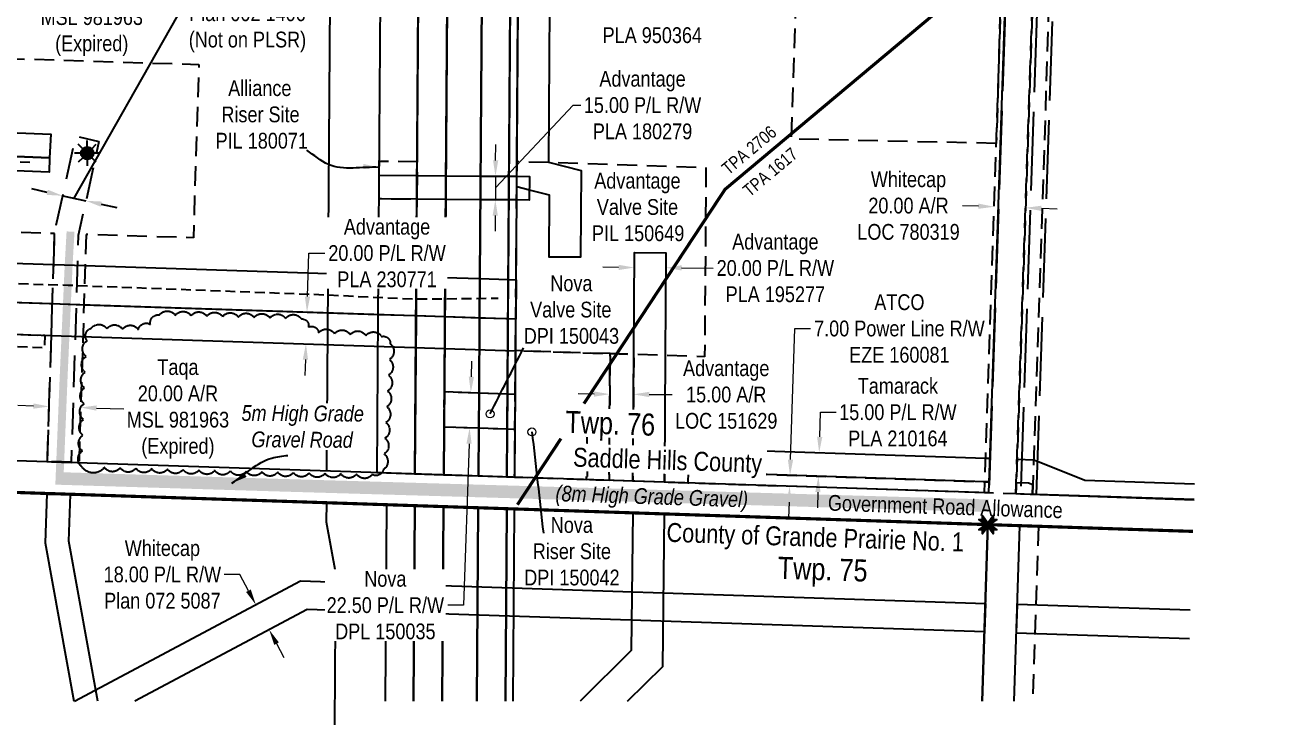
# Model space of a CAD drawing. Extents: x 347027 to 353466, y 6157949 to 6165050.
# Drawn here: x 351452 to 352250, y 6158207 to 6158651 of the extents above; entities that cross this region are included whole.
import ezdxf
from ezdxf.enums import TextEntityAlignment as Align

# ---------------------------------------------------------------- set-up
doc = ezdxf.new("R2010")
doc.units = 0
doc.header["$LTSCALE"] = 5
doc.header["$PDSIZE"] = 20
for name, pattern in [('0', [1, 1, 0]), ('DASHDOT2', [5, 2.5, -1.25, 0, -1.25]), ('DASHED2', [3.75, 2.5, -1.25]), ('foc-ACCESSROAD', [3.75, 2.5, -1.25]), ('foc-FLOWLINE', [3.75, 2.5, -1.25]), ('foc-MONUMENT-BDYS', [6, 4, -2]), ('foc-UNSURVEYED', [12.5, 10, -2.5]), ('HIDDEN2', [1.875, 1.25, -0.625]), ('UG_PIPE', [1.875, 1.25, -0.625])]:
    doc.linetypes.add(name, pattern=pattern)
doc.layers.get('Defpoints').update_dxf_attribs({"color": 9})
for name, color, linetype in [('AS-PIPE-UG', 44, 'UG_PIPE'), ('AS-ROADS', 254, 'Continuous'), ('AS-TELUS', 224, 'foc-TEL'), ('AS-WILDLIFE', 131, 'DASHDOT2'), ('D-TXT', 6, 'Continuous'), ('F-AR', 190, 'foc-ACCESSROAD'), ('F-EZE', 190, 'foc-FLOWLINE'), ('F-RW', 190, 'Continuous'), ('F-WS', 190, 'foc-ACCESSROAD'), ('F-WS-S', 190, 'Continuous'), ('L-33', 7, 'Continuous'), ('L-MON', 1, 'Continuous'), ('L-MON-PLAN', 7, 'foc-MONUMENT-BDYS'), ('L-ROAD-T', 7, 'Continuous'), ('L-SEC', 7, 'Continuous'), ('L-USEC', 7, 'foc-UNSURVEYED'), ('T-BUSH', 110, '0'), ('T-EXISTING TFA', 220, 'HIDDEN2')]:
    doc.layers.add(name, color=color, linetype=linetype)
for name, color, linetype, lineweight in [('F-AR-T', 190, 'Continuous', 9), ('F-EZE-T', 190, 'Continuous', 9), ('F-RW-T', 190, 'Continuous', 9), ('F-WS-T', 190, 'Continuous', 9), ('T-TEXT', 48, 'Continuous', 18), ('T-TIE-T', 201, 'Continuous', 18)]:
    doc.layers.add(name, color=color, linetype=linetype, lineweight=lineweight)
doc.styles.add('100L', font='ARIALN.TTF', dxfattribs={"height": 11})
doc.styles.add('240', font='ARIALN.TTF', dxfattribs={"height": 30})
doc.styles.add('80CG', font='ARIALN.TTF', dxfattribs={"height": 10})
doc.styles.add('80L', font='ARIALN.TTF', dxfattribs={"height": 10})
doc.styles.add('80LS', font='ARIALNI.TTF', dxfattribs={"height": 10})
doc.styles.add('foc-LtypeFont', font='ARIALN.TTF', dxfattribs={"height": 7.35})
doc.linetypes.add('foc-TEL', pattern='A,2,-1,["T",foc-LtypeFont,S=0.2,R=0,X=-0.425,Y=-0.75],-1.24,8', length=12.24)
doc.linetypes.add('foc-TEL-NOLINE', pattern='A,0,-2,["T",foc-LtypeFont,S=0.2,R=0,X=-0.425,Y=-0.75],-10.24', length=12.24)
doc.dimstyles.new('Compass 5 000', dxfattribs={"dimscale": 5, "dimtxt": 9, "dimasz": 2, "dimexe": 0.2, "dimexo": 0.0625, "dimgap": 0.5, "dimtad": 0, "dimtih": 1, "dimtoh": 1, "dimzin": 0, "dimdsep": 46, "dimtxsty": '80CG', "dimcen": 0.1, "dimse1": 1, "dimse2": 1, "dimclrd": 256, "dimclrt": 256, "dimaunit": 1, "dimadec": 4, "dimazin": 0, "dimtfac": 0.06, "dimtofl": 0, "dimtmove": 0, "dimatfit": 1, "dimfxl": 0.2, "dimtolj": 1, "dimtzin": 0, "dimlwd": -1, "dimarcsym": 0})

# ---------------------------------------------------------------- blocks, each defined once
blk = doc.blocks.new('*D164')
at = {"layer": 'Defpoints', "color": 0, "transparency": 16777216}
for p in [(351476.81, 6158546.19), (351491.51, 6158542.98), (351490.72, 6158539.38)]:
    blk.add_point(p, dxfattribs=at)
at = {"layer": 'F-RW', "transparency": 16777216}
for p, q in [((351483.37, 6158540.99), (351549.11, 6158656.79)), ((351549.11, 6158656.79), (351554.11, 6158656.79)), ((351466.25, 6158544.73), (351456.48, 6158546.86)), ((351476.02, 6158542.59), (351490.72, 6158539.38)), ((351500.49, 6158537.25), (351510.26, 6158535.11))]:
    blk.add_line(p, q, dxfattribs=at)
for points in [[(351466.61, 6158546.36), (351465.9, 6158543.1), (351476.02, 6158542.59)], [(351500.85, 6158538.88), (351500.14, 6158535.62), (351490.72, 6158539.38)]]:
    blk.add_solid(points, dxfattribs=at)
at = {"layer": 'F-RW', "transparency": 16777216, "insert": (351593.2, 6158656.79), "char_height": 10, "attachment_point": 5, "style": '80CG'}
blk.add_mtext('\\A1;15.00 P/L R/W\\PPlan 002 1406\\P(Not on PLSR)', dxfattribs=at)
blk = doc.blocks.new('*D134')
at = {"layer": 'Defpoints', "color": 0, "transparency": 16777216}
for p in [(351823.02, 6158415.5), (351838.02, 6158415.4), (351838.03, 6158416.65)]:
    blk.add_point(p, dxfattribs=at)
at = {"layer": 'F-AR-T', "transparency": 16777216}
for p, q in [((351813.03, 6158416.82), (351803.03, 6158416.89)), ((351848.03, 6158416.58), (351862.57, 6158416.48))]:
    blk.add_line(p, q, dxfattribs=at)
for points in [[(351813.04, 6158418.49), (351813.02, 6158415.16), (351823.03, 6158416.76)], [(351848.04, 6158418.25), (351848.01, 6158414.92), (351838.03, 6158416.65)]]:
    blk.add_solid(points, dxfattribs=at)
at = {"layer": 'F-AR-T', "transparency": 16777216, "insert": (351896.89, 6158416.48), "char_height": 10, "attachment_point": 5, "style": '80CG'}
blk.add_mtext('\\A1;Advantage\\P15.00 A/R\\PLOC 151629', dxfattribs=at)
blk = doc.blocks.new('*D135')
at = {"layer": 'Defpoints', "color": 0, "transparency": 16777216}
for p in [(352066.83, 6158535.61), (352065.47, 6158495.34), (352085.46, 6158494.67)]:
    blk.add_point(p, dxfattribs=at)
at = {"layer": 'F-AR-T', "transparency": 16777216}
for p, q in [((352056.83, 6158535.95), (352046.84, 6158536.28)), ((352096.8, 6158534.61), (352106.8, 6158534.27))]:
    blk.add_line(p, q, dxfattribs=at)
for points in [[(352056.89, 6158537.61), (352056.78, 6158534.28), (352066.83, 6158535.61)], [(352096.86, 6158536.27), (352096.75, 6158532.94), (352086.81, 6158534.94)]]:
    blk.add_solid(points, dxfattribs=at)
at = {"layer": 'F-AR-T', "transparency": 16777216, "insert": (352012.52, 6158536.28), "char_height": 10, "attachment_point": 5, "style": '80CG'}
blk.add_mtext('\\A1;Whitecap\\P20.00 A/R\\PLOC 780319', dxfattribs=at)
blk = doc.blocks.new('*D138')
at = {"layer": 'Defpoints', "color": 0, "transparency": 16777216}
for p in [(351467.82, 6158421.05), (351487.8, 6158420.42), (351467.44, 6158408.92)]:
    blk.add_point(p, dxfattribs=at)
at = {"layer": 'F-AR-T', "transparency": 16777216}
for p, q in [((351457.44, 6158409.23), (351447.45, 6158409.54)), ((351497.42, 6158407.97), (351514.82, 6158407.43))]:
    blk.add_line(p, q, dxfattribs=at)
for points in [[(351457.5, 6158410.9), (351457.39, 6158407.56), (351467.44, 6158408.92)], [(351497.47, 6158409.64), (351497.37, 6158406.31), (351487.42, 6158408.29)]]:
    blk.add_solid(points, dxfattribs=at)
at = {"layer": 'F-AR-T', "transparency": 16777216, "insert": (351549.1, 6158407.43), "char_height": 10, "attachment_point": 5, "style": '80CG', "bg_fill": 3, "box_fill_scale": 1.1, "bg_fill_color": 256, "bg_fill_true_color": 13158600, "bg_fill_transparency": 0}
blk.add_mtext('\\A1;Taqa\\P20.00 A/R\\PMSL 981963\\P(Expired)', dxfattribs=at)
blk = doc.blocks.new('*D140')
at = {"layer": 'Defpoints', "color": 0, "transparency": 16777216}
for p in [(351925.63, 6158358.67), (351925.86, 6158365.65), (351937.35, 6158365.27)]:
    blk.add_point(p, dxfattribs=at)
at = {"layer": 'F-EZE-T', "transparency": 16777216}
for p, q in [((351937.68, 6158375.26), (351940.43, 6158458.35)), ((351940.43, 6158458.35), (351950.43, 6158458.35)), ((351936.78, 6158348.29), (351936.45, 6158338.3))]:
    blk.add_line(p, q, dxfattribs=at)
for points in [[(351936.01, 6158375.32), (351939.34, 6158375.21), (351937.35, 6158365.27)], [(351935.12, 6158348.35), (351938.45, 6158348.24), (351937.12, 6158358.29)]]:
    blk.add_solid(points, dxfattribs=at)
at = {"layer": 'F-EZE-T', "transparency": 16777216, "insert": (352006.74, 6158458.35), "char_height": 10, "attachment_point": 5, "style": '80CG'}
blk.add_mtext('\\A1;ATCO\\P7.00 Power Line R/W\\PEZE 160081', dxfattribs=at)
blk = doc.blocks.new('*D156')
at = {"layer": 'Defpoints', "color": 0, "transparency": 16777216}
for p in [(351761.2, 6158855.49), (351766.18, 6158855.46), (351759.88, 6158669.72)]:
    blk.add_point(p, dxfattribs=at)
at = {"layer": 'F-RW-T', "transparency": 16777216}
for p, q in [((351749.88, 6158669.79), (351739.88, 6158669.86)), ((351774.87, 6158669.61), (351811.27, 6158669.35))]:
    blk.add_line(p, q, dxfattribs=at)
for points in [[(351749.89, 6158671.46), (351749.87, 6158668.12), (351759.88, 6158669.72)], [(351774.88, 6158671.28), (351774.86, 6158667.95), (351764.87, 6158669.68)]]:
    blk.add_solid(points, dxfattribs=at)
at = {"layer": 'F-RW-T', "transparency": 16777216, "insert": (351850.01, 6158669.35), "char_height": 10, "attachment_point": 5, "style": '80CG'}
blk.add_mtext('\\A1;CNRL\\P5.00 P/L R/W\\PPlan 952 1886\\PPLA 950364', dxfattribs=at)
blk = doc.blocks.new('*D57')
at = {"layer": 'Defpoints', "color": 0, "transparency": 16777216}
for p in [(351373.65, 6158570.41), (351373.28, 6158561.43), (351440.28, 6158558.67)]:
    blk.add_point(p, dxfattribs=at)
at = {"layer": 'F-RW-T', "transparency": 16777216}
for p, q in [((351441.06, 6158577.64), (351447.35, 6158729.97)), ((351447.35, 6158729.97), (351457.35, 6158729.97)), ((351439.86, 6158548.68), (351439.45, 6158538.68))]:
    blk.add_line(p, q, dxfattribs=at)
for points in [[(351439.39, 6158577.71), (351442.72, 6158577.57), (351440.65, 6158567.65)], [(351438.2, 6158548.74), (351441.53, 6158548.61), (351440.28, 6158558.67)]]:
    blk.add_solid(points, dxfattribs=at)
at = {"layer": 'F-RW-T', "transparency": 16777216, "insert": (351496.07, 6158729.97), "char_height": 10, "attachment_point": 5, "style": '80CG', "bg_fill": 3, "box_fill_scale": 1.1, "bg_fill_color": 256, "bg_fill_true_color": 13158600, "bg_fill_transparency": 0}
blk.add_mtext('\\A1;Taqa\\P9.00 P/L R/W\\PPlan 082 8930\\PPLA 072076', dxfattribs=at)
blk = doc.blocks.new('*D60')
at = {"layer": 'Defpoints', "color": 0, "transparency": 16777216}
for p in [(351751.93, 6158555.01), (351750.44, 6158540.02), (351751.82, 6158540.01)]:
    blk.add_point(p, dxfattribs=at)
at = {"layer": 'F-RW-T', "transparency": 16777216}
for p, q in [((351750.49, 6158547.52), (351799.73, 6158600.01)), ((351799.73, 6158600.01), (351804.73, 6158600.01)), ((351750.62, 6158565.02), (351750.69, 6158575.02)), ((351750.55, 6158555.02), (351750.44, 6158540.02)), ((351750.37, 6158530.02), (351750.3, 6158520.02))]:
    blk.add_line(p, q, dxfattribs=at)
for points in [[(351748.95, 6158565.03), (351752.28, 6158565.01), (351750.55, 6158555.02)], [(351748.71, 6158530.04), (351752.04, 6158530.01), (351750.44, 6158540.02)]]:
    blk.add_solid(points, dxfattribs=at)
at = {"layer": 'F-RW-T', "transparency": 16777216, "insert": (351843.81, 6158600.01), "char_height": 10, "attachment_point": 5, "style": '80CG'}
blk.add_mtext('\\A1;Advantage\\P15.00 P/L R/W\\PPLA 180279', dxfattribs=at)
blk = doc.blocks.new('*D61')
at = {"layer": 'Defpoints', "color": 0, "transparency": 16777216}
for p in [(351546.18, 6158496.44), (351331.45, 6158478.5), (351545.36, 6158471.46)]:
    blk.add_point(p, dxfattribs=at)
at = {"layer": 'F-RW-T', "transparency": 16777216}
for p, q in [((351332.6, 6158513.47), (351333.38, 6158537.02)), ((351333.38, 6158537.02), (351343.38, 6158537.02)), ((351331.12, 6158468.5), (351330.79, 6158458.51))]:
    blk.add_line(p, q, dxfattribs=at)
for points in [[(351330.94, 6158513.53), (351334.27, 6158513.42), (351332.27, 6158503.48)], [(351329.46, 6158468.56), (351332.79, 6158468.45), (351331.45, 6158478.5)]]:
    blk.add_solid(points, dxfattribs=at)
at = {"layer": 'F-RW-T', "transparency": 16777216, "insert": (351382.92, 6158537.02), "char_height": 10, "attachment_point": 5, "style": '80CG'}
blk.add_mtext('\\A1;Advantage\\P25.00 P/L R/W\\PPLA 150929', dxfattribs=at)
blk = doc.blocks.new('*D63')
at = {"layer": 'Defpoints', "color": 0, "transparency": 16777216}
for p in [(351858.58, 6158496.92), (351838.5, 6158485.74), (351858.5, 6158485.6)]:
    blk.add_point(p, dxfattribs=at)
at = {"layer": 'F-RW-T', "transparency": 16777216}
for p, q in [((351828.58, 6158497.13), (351818.58, 6158497.2)), ((351868.58, 6158496.85), (351888.52, 6158496.72))]:
    blk.add_line(p, q, dxfattribs=at)
for points in [[(351828.59, 6158498.8), (351828.57, 6158495.46), (351838.58, 6158497.06)], [(351868.59, 6158498.52), (351868.56, 6158495.19), (351858.58, 6158496.92)]]:
    blk.add_solid(points, dxfattribs=at)
at = {"layer": 'F-RW-T', "transparency": 16777216, "insert": (351928.06, 6158496.72), "char_height": 10, "attachment_point": 5, "style": '80CG'}
blk.add_mtext('\\A1;Advantage\\P20.00 P/L R/W\\PPLA 195277', dxfattribs=at)
blk = doc.blocks.new('*D64')
at = {"layer": 'Defpoints', "color": 0, "transparency": 16777216}
for p in [(351606.97, 6158267.4), (351526.19, 6158244.77), (351534.65, 6158228.89)]:
    blk.add_point(p, dxfattribs=at)
at = {"layer": 'F-RW-T', "transparency": 16777216}
for p, q in [((351588.32, 6158302.42), (351578.32, 6158302.42)), ((351593.81, 6158292.11), (351588.32, 6158302.42)), ((351611.67, 6158258.57), (351616.37, 6158249.75))]:
    blk.add_line(p, q, dxfattribs=at)
for points in [[(351595.28, 6158292.9), (351592.34, 6158291.33), (351598.51, 6158283.29)], [(351613.14, 6158259.36), (351610.2, 6158257.79), (351606.97, 6158267.4)]]:
    blk.add_solid(points, dxfattribs=at)
at = {"layer": 'F-RW-T', "transparency": 16777216, "insert": (351539.24, 6158302.42), "char_height": 10, "attachment_point": 5, "style": '80CG', "bg_fill": 3, "box_fill_scale": 1.1, "bg_fill_color": 256, "bg_fill_true_color": 13158600, "bg_fill_transparency": 0}
blk.add_mtext('\\A1;Whitecap\\P18.00 P/L R/W\\PPlan 072 5087', dxfattribs=at)
blk = doc.blocks.new('*D65')
at = {"layer": 'Defpoints', "color": 0, "transparency": 16777216}
for p in [(351955.86, 6158379.68), (351959.39, 6158379.57), (351958.9, 6158364.55)]:
    blk.add_point(p, dxfattribs=at)
at = {"layer": 'F-RW-T', "transparency": 16777216}
for p, q in [((351956.19, 6158389.68), (351956.71, 6158405.3)), ((351956.71, 6158405.3), (351966.71, 6158405.3)), ((351955.04, 6158354.68), (351954.71, 6158344.68))]:
    blk.add_line(p, q, dxfattribs=at)
for points in [[(351954.53, 6158389.73), (351957.86, 6158389.62), (351955.86, 6158379.68)], [(351953.38, 6158354.73), (351956.71, 6158354.62), (351955.37, 6158364.67)]]:
    blk.add_solid(points, dxfattribs=at)
at = {"layer": 'F-RW-T', "transparency": 16777216, "insert": (352005.79, 6158405.3), "char_height": 10, "attachment_point": 5, "style": '80CG'}
blk.add_mtext('\\A1;Tamarack\\P15.00 P/L R/W\\PPLA 210164', dxfattribs=at)
blk = doc.blocks.new('*D117')
at = {"layer": 'Defpoints', "color": 0, "transparency": 16777216}
for p in [(351726.05, 6158418.11), (351734.88, 6158417.8), (351725.27, 6158395.64)]:
    blk.add_point(p, dxfattribs=at)
at = {"layer": 'F-RW-T', "transparency": 16777216}
for p, q in [((351735.23, 6158427.8), (351735.58, 6158437.79)), ((351733.76, 6158385.34), (351730.21, 6158282.94)), ((351730.21, 6158282.94), (351720.21, 6158282.94))]:
    blk.add_line(p, q, dxfattribs=at)
for points in [[(351733.56, 6158427.86), (351736.9, 6158427.74), (351734.88, 6158417.8)], [(351732.09, 6158385.4), (351735.42, 6158385.28), (351734.1, 6158395.33)]]:
    blk.add_solid(points, dxfattribs=at)
at = {"layer": 'F-RW-T', "transparency": 16777216, "insert": (351680.67, 6158282.94), "char_height": 10, "attachment_point": 5, "style": '80CG', "bg_fill": 3, "box_fill_scale": 1.1, "bg_fill_color": 256, "bg_fill_true_color": 13158600, "bg_fill_transparency": 0}
blk.add_mtext('\\A1;Nova\\P22.50 P/L R/W\\PDPL 150035', dxfattribs=at)
blk = doc.blocks.new('*D118')
at = {"layer": 'Defpoints', "color": 0, "transparency": 16777216}
for p in [(351626.59, 6158468.78), (351630.95, 6158468.64), (351625.93, 6158448.8)]:
    blk.add_point(p, dxfattribs=at)
at = {"layer": 'F-RW-T', "transparency": 16777216}
for p, q in [((351631.28, 6158478.63), (351632.19, 6158506.2)), ((351632.19, 6158506.2), (351642.19, 6158506.2)), ((351629.96, 6158438.66), (351629.63, 6158428.67))]:
    blk.add_line(p, q, dxfattribs=at)
for points in [[(351629.61, 6158478.69), (351632.94, 6158478.58), (351630.95, 6158468.64)], [(351628.3, 6158438.72), (351631.63, 6158438.61), (351630.29, 6158448.66)]]:
    blk.add_solid(points, dxfattribs=at)
at = {"layer": 'F-RW-T', "transparency": 16777216, "insert": (351681.73, 6158506.2), "char_height": 10, "attachment_point": 5, "style": '80CG', "bg_fill": 3, "box_fill_scale": 1.1, "bg_fill_color": 256, "bg_fill_true_color": 13158600, "bg_fill_transparency": 0}
blk.add_mtext('\\A1;Advantage\\P20.00 P/L R/W\\PPLA 230771', dxfattribs=at)
blk = doc.blocks.new('GAS')
h = blk.add_hatch(color=255)
h.dxf.hatch_style = 1
edge = h.paths.add_edge_path()
edge.add_arc((0, 0), 0.9, 0, 360)
for p, q in [((0, 0.81), (0, 1.62)), ((-0.81, 0), (-1.62, 0)), ((-0.57, 0.57), (-1.14, 1.14)), ((0.57, 0.57), (1.14, 1.14)), ((1.62, 0), (0.81, 0)), ((-0.57, -0.57), (-1.14, -1.14)), ((0, -0.81), (0, -1.62)), ((1.14, -1.14), (0.57, -0.57))]:
    blk.add_line(p, q)
blk.add_circle((0, 0), 0.8)
blk = doc.blocks.new('TEMP')
h = blk.add_hatch(color=255)
h.dxf.hatch_style = 1
h.paths.add_polyline_path([(-1.15, -0.67), (-0.67, -0.67), (-0.67, -1.15), (0, -0.25), (0.67, -1.15), (0.67, -0.67), (1.15, -0.67), (0.25, 0), (1.15, 0.67), (0.67, 0.67), (0.67, 1.15), (0, 0.25), (-0.67, 1.15), (-0.67, 0.67), (-1.15, 0.67), (-0.25, 0)])
h = blk.add_hatch(color=1)
h.dxf.hatch_style = 1
h.paths.add_polyline_path([(-0.06, 0), (0.57, -0.85), (0.57, -0.36), (0, 0.06), (-0.85, -0.57), (-0.36, -0.57), (0.06, 0), (-0.57, 0.85), (-0.57, 0.36), (0, -0.06), (0.85, 0.57), (0.36, 0.57)])
at = {"color": 1}
for p, q in [((-0.08, 0), (0.08, 0)), ((0, 0.08), (0, -0.08))]:
    blk.add_line(p, q, dxfattribs=at)
at = {"color": 255, "flags": 128}
blk.add_lwpolyline([(-0.25, 0), (-1.15, 0.67), (-0.67, 0.67), (-0.67, 1.15), (0, 0.25), (0.67, 1.15), (0.67, 0.67), (1.15, 0.67), (0.25, 0), (1.15, -0.67), (0.67, -0.67), (0.67, -1.15), (0, -0.25), (-0.67, -1.15), (-0.67, -0.67), (-1.15, -0.67)], close=True, dxfattribs=at)
at = {"color": 1, "flags": 128}
blk.add_lwpolyline([(-0.08, 0), (-0.85, 0.57), (-0.57, 0.57), (-0.57, 0.85), (0, 0.08), (0.57, 0.85), (0.57, 0.57), (0.85, 0.57), (0.08, 0), (0.85, -0.57), (0.57, -0.57), (0.57, -0.85), (0, -0.08), (-0.57, -0.85), (-0.57, -0.57), (-0.85, -0.57)], close=True, dxfattribs=at)

msp = doc.modelspace()

# ---------------------------------------------------------------- linework, layer by layer
at = {"layer": 'AS-PIPE-UG', "flags": 128}
for points in [[(351455.246, 6158563.661), (351216.837, 6158574.059), (351202.461, 6158575.218), (351186.114, 6158576.175), (351182.313, 6158576.188), (351174.509, 6158573.289)], [(350735.848, 6158508.718), (351178.577, 6158494.589), (351211.14, 6158493.654), (351479.396, 6158485.929), (351638.453, 6158479.966), (351699.191, 6158477.095), (351752.127, 6158477.667)]]:
    msp.add_lwpolyline(points, dxfattribs=at)
at = {"layer": 'AS-ROADS', "flags": 128}
msp.add_lwpolyline([(351480.974, 6158519.836, 4.999, 4.999, 0), (351479.791, 6158498.754, 4.999, 4.999, 0), (351476.622, 6158428.189, 4.999, 4.999, 0), (351473.994, 6158363.309, 7.998, 7.998, 0), (351601.302, 6158359.407, 7.998, 7.998, 0), (352063.28, 6158346.014, 7.998, 7.998, 0)], format="xyseb", dxfattribs=at)
at = {"layer": 'AS-TELUS', "linetype": 'foc-TEL-NOLINE'}
msp.add_line((352059.233, 6158222.05), (352062.891, 6158334.032), dxfattribs=at)
at = {"layer": 'AS-TELUS', "linetype": 'foc-TEL-NOLINE', "flags": 128}
msp.add_lwpolyline([(352063.565, 6158354.13), (352093.739, 6159255.211)], dxfattribs=at)
at = {"layer": 'F-AR', "flags": 128}
msp.add_lwpolyline([(352110.428, 6159238.817), (352107.71, 6159158.103), (352095.366, 6158791.543), (352094.858, 6158776.455), (352094.505, 6158765.942), (352094.235, 6158757.897), (352094.142, 6158755.117), (352093.514, 6158736.337), (352080.892, 6158360.446), (352080.662, 6158353.573), (352060.678, 6158354.225), (352060.909, 6158361.112), (352073.987, 6158750.711), (352074.35, 6158761.537), (352074.832, 6158775.691), (352074.874, 6158777.127), (352075.331, 6158790.684), (352075.382, 6158792.216), (352087.901, 6159158.758), (352089.668, 6159210.49), (352090.362, 6159230.795), (352063.618, 6159257.066)], dxfattribs=at)
msp.add_lwpolyline([(351837.646, 6158361.547), (351822.652, 6158362.04), (351822.935, 6158402.884), (351823.208, 6158442.451), (351838.201, 6158441.958), (351837.694, 6158368.557), (351837.646, 6158361.547)], close=True, dxfattribs=at)
at = {"layer": 'F-EZE'}
msp.add_line((352094.883, 6158332.987), (352091.259, 6158222.05), dxfattribs=at)
for points in [[(352113.698, 6159250.321), (352121.075, 6159243.074), (352118.2, 6159157.757), (352105.888, 6158792.34), (352105.382, 6158777.294), (352105.078, 6158768.254), (352104.861, 6158761.8), (352104.715, 6158757.426), (352104.137, 6158740.23), (352091.141, 6158353.23), (352080.661, 6158353.556), (352093.514, 6158736.337), (352094.142, 6158755.117), (352094.235, 6158757.899), (352094.505, 6158765.942), (352094.858, 6158776.455), (352095.366, 6158791.543), (352107.71, 6159158.104), (352110.428, 6159238.817)], [(352063.565, 6158354.13), (352063.565, 6158354.131), (352060.678, 6158354.225), (351872.64, 6158360.398), (351857.636, 6158360.891), (351837.646, 6158361.547), (351822.652, 6158362.04), (351808.333, 6158362.511), (351808.366, 6158364.616), (351808.945, 6158364.607), (351808.469, 6158402.704), (351822.935, 6158402.884), (351823.464, 6158402.891), (351823.887, 6158369.018), (351837.694, 6158368.559), (351857.689, 6158367.898), (351872.679, 6158367.414), (352060.911, 6158361.17), (352063.799, 6158361.133), (352063.8, 6158361.133)], [(352080.893, 6158360.488), (352080.894, 6158360.488), (352080.662, 6158353.566)]]:
    msp.add_lwpolyline(points, dxfattribs=at)
at = {"layer": 'F-RW'}
for points in [[(351643.457, 6158367.875), (351649.232, 6159172.398), (351650.237, 6159316.635)], [(351705.906, 6159276.937), (351705.161, 6159171.378), (351702.529, 6158798.594), (351702.397, 6158783.596), (351700.32, 6158491.361), (351700.142, 6158466.36), (351699.43, 6158366.091), (351675.443, 6158366.88), (351676.162, 6158467.149), (351676.342, 6158492.15), (351678.437, 6158784.106), (351678.534, 6158799.106), (351681.224, 6159172.168), (351681.962, 6159278.267)], [(351724.177, 6159275.922), (351723.431, 6159170.774), (351720.784, 6158798.205), (351720.677, 6158783.207), (351717.708, 6158365.49), (351699.43, 6158366.091), (351702.397, 6158783.596), (351702.529, 6158798.594), (351705.161, 6159171.378), (351705.906, 6159276.937)], [(351746.168, 6159274.7), (351745.429, 6159170.048), (351742.8, 6158797.737), (351742.671, 6158782.739), (351740.593, 6158490.036), (351740.415, 6158465.035), (351740.078, 6158417.624), (351739.919, 6158395.13), (351739.703, 6158364.767), (351717.708, 6158365.49), (351717.925, 6158395.894), (351718.084, 6158418.387), (351718.42, 6158465.758), (351718.598, 6158490.76), (351720.677, 6158783.207), (351720.784, 6158798.205), (351723.431, 6159170.774), (351724.177, 6159275.922)], [(351764.155, 6159273.701), (351763.417, 6159169.454), (351760.784, 6158797.354), (351760.662, 6158782.356), (351758.58, 6158489.445), (351758.402, 6158464.443), (351758.066, 6158416.999), (351757.906, 6158394.506), (351757.691, 6158364.175), (351739.703, 6158364.767), (351739.919, 6158395.13), (351740.078, 6158417.624), (351740.415, 6158465.035), (351740.593, 6158490.036), (351742.671, 6158782.739), (351742.8, 6158797.737), (351745.429, 6159170.048), (351746.168, 6159274.7)], [(351769.149, 6159273.424), (351768.41, 6159169.289), (351765.771, 6158797.247), (351765.655, 6158782.25), (351762.679, 6158364.012), (351757.691, 6158364.175), (351760.662, 6158782.356), (351760.784, 6158797.354), (351763.417, 6159169.454), (351764.155, 6159273.701)], [(351821.372, 6159270.523), (351788.694, 6159209.827), (351788.401, 6159168.63), (351785.762, 6158796.863), (351785.647, 6158781.864), (351785.505, 6158761.862), (351784.096, 6158563.773), (351804.872, 6158558.567), (351804.491, 6158503.583), (351784.496, 6158503.722), (351784.769, 6158542.992), (351772.012, 6158546.19), (351763.989, 6158548.2), (351764.037, 6158554.928), (351764.105, 6158564.431), (351765.655, 6158782.25), (351765.771, 6158797.247), (351768.41, 6159169.29), (351768.735, 6159214.934), (351799.323, 6159271.747)], [(351165.76, 6158598.34), (351167.956, 6158593.92), (351265.356, 6158589.891), (351430.949, 6158583.109), (351468.381, 6158581.577), (351467.659, 6158566.552), (351430.477, 6158568.087), (351264.854, 6158574.914), (351175.579, 6158578.602), (351165.111, 6158579.033)], [(350335.116, 6158491.318), (351763.246, 6158444.278), (351763.392, 6158464.28), (350335.775, 6158511.303)], [(351162.755, 6158509.065), (351176.713, 6158508.605), (351193.447, 6158508.055), (351262.538, 6158505.785), (351470.266, 6158498.935), (351490.25, 6158498.277), (351676.342, 6158492.15), (351700.32, 6158491.361), (351718.599, 6158490.76), (351740.593, 6158490.036), (351758.58, 6158489.445), (351763.571, 6158489.281), (351763.392, 6158464.28), (351758.403, 6158464.443), (351740.415, 6158465.035), (351718.421, 6158465.758), (351700.142, 6158466.36), (351676.162, 6158467.149), (351489.465, 6158473.296), (351469.481, 6158473.954), (351261.701, 6158480.805), (351207.759, 6158482.577), (351189.124, 6158483.189), (351161.915, 6158484.086)]]:
    msp.add_lwpolyline(points, dxfattribs=at)
for points in [[(351467.659, 6158566.552), (351467.334, 6158557.55), (351430.195, 6158559.083), (351264.553, 6158565.922), (351172.643, 6158569.717), (351165.127, 6158569.773), (351162.707, 6158575.074), (351160.846, 6158579.151), (351175.579, 6158578.602), (351264.854, 6158574.914), (351430.477, 6158568.087), (351467.659, 6158566.552)], [(351467.659, 6158566.552), (351467.334, 6158557.55), (351430.195, 6158559.083), (351264.553, 6158565.922), (351172.643, 6158569.717), (351165.127, 6158569.773), (351162.707, 6158575.074), (351160.846, 6158579.151), (351175.579, 6158578.602), (351264.854, 6158574.914), (351430.477, 6158568.087), (351467.659, 6158566.552)], [(351700.668, 6158540.371), (351676.689, 6158540.54), (351676.797, 6158555.535), (351700.774, 6158555.369), (351719.056, 6158555.241), (351741.054, 6158555.088), (351759.046, 6158554.963), (351764.036, 6158554.928), (351772.072, 6158554.873), (351771.968, 6158539.873), (351763.93, 6158539.93), (351758.939, 6158539.964), (351740.948, 6158540.089), (351718.95, 6158540.243), (351700.668, 6158540.371)], [(351857.636, 6158360.891), (351837.646, 6158361.547), (351837.694, 6158368.557), (351838.201, 6158441.958), (351838.647, 6158506.54), (351858.641, 6158506.401), (351858.192, 6158441.3), (351857.685, 6158367.89), (351857.636, 6158360.891)], [(351763.052, 6158416.828), (351762.893, 6158394.334), (351757.906, 6158394.506), (351739.919, 6158395.13), (351717.928, 6158395.893), (351718.087, 6158418.387), (351740.078, 6158417.624), (351758.068, 6158416.999), (351763.052, 6158416.828)]]:
    msp.add_lwpolyline(points, close=True, dxfattribs=at)
at = {"layer": 'F-RW', "flags": 128}
for points in [[(351176.713, 6158508.605), (351176.713, 6158508.605), (351193.447, 6158508.055), (351262.538, 6158505.785), (351470.266, 6158498.935), (351490.25, 6158498.277), (351676.342, 6158492.15), (351700.32, 6158491.361), (351718.599, 6158490.76), (351740.593, 6158490.036), (351758.58, 6158489.445), (351763.571, 6158489.281), (351763.392, 6158464.28), (351758.403, 6158464.443), (351740.415, 6158465.035), (351718.421, 6158465.758), (351700.142, 6158466.36), (351676.162, 6158467.149), (351489.465, 6158473.296), (351469.481, 6158473.954), (351261.701, 6158480.805), (351207.759, 6158482.577), (351189.124, 6158483.189), (351189.124, 6158483.189)], [(352063.8, 6158361.133), (352063.799, 6158361.133), (352060.911, 6158361.17), (351872.679, 6158367.414), (351872.64, 6158360.398), (351857.636, 6158360.891), (351857.689, 6158367.898), (351857.789, 6158382.908), (352061.416, 6158376.215), (352064.301, 6158376.121), (352064.301, 6158376.121)], [(352081.399, 6158375.559), (352081.4, 6158375.559), (352091.866, 6158375.215), (352094.42, 6158374.185), (352124.407, 6158362.141), (352193.954, 6158359.857)], [(352193.619, 6158349.875), (352107.71, 6158352.688), (352093.715, 6158353.146), (352091.141, 6158353.231), (352091.34, 6158359.263), (352088.718, 6158360.314), (352080.894, 6158360.488), (352080.893, 6158360.488)], [(351465.918, 6158353.669), (351464.903, 6158322.401), (351483.109, 6158222.05)], [(351498.364, 6158222.05), (351479.94, 6158323.518), (351480.881, 6158353.177), (351465.902, 6158353.177)], [(351643.313, 6158347.834), (351643.227, 6158335.896), (351649.066, 6158303.394), (351648.407, 6158207.095)], [(351681.354, 6158346.61), (351680.502, 6158222.05)], [(351698.5, 6158222.05), (351699.35, 6158346.016), (351681.354, 6158346.61)], [(351717.643, 6158345.389), (351699.35, 6158345.99), (351698.491, 6158222.05)], [(351739.639, 6158344.778), (351717.643, 6158345.445), (351716.788, 6158222.05)], [(351716.788, 6158222.05), (351717.643, 6158345.389)], [(351756.811, 6158222.05), (351757.658, 6158344.072), (351739.639, 6158344.778), (351738.789, 6158222.05)], [(351738.789, 6158222.05), (351739.638, 6158344.665)], [(351761.809, 6158222.05), (351762.658, 6158343.935), (351757.657, 6158343.935), (351756.813, 6158222.05)], [(351834.166, 6158222.05), (351856.695, 6158244.023), (351857.653, 6158340.802), (351837.614, 6158341.442), (351836.549, 6158254.225), (351804.241, 6158222.05)], [(351483.52, 6158222.05), (351626.784, 6158298.344), (352061.26, 6158284.103)], [(352061.26, 6158284.103), (352060.672, 6158266.117), (351631, 6158280.197), (351521.811, 6158222.05)], [(352081.361, 6158283.442), (352080.773, 6158265.456), (352190.657, 6158261.895)], [(352191.266, 6158279.886), (352081.361, 6158283.442)]]:
    msp.add_lwpolyline(points, dxfattribs=at)
at = {"layer": 'F-WS', "flags": 128}
for points in [[(352068.116, 6158575.803), (351938.306, 6158578.553), (351944.845, 6158778.447), (352074.833, 6158775.691), (352074.35, 6158761.537), (352073.987, 6158750.711), (352068.116, 6158575.803)], [(351490.87, 6158518.022), (351486.319, 6158373.105), (351466.335, 6158373.763), (351470.885, 6158518.65), (351428.966, 6158519.966), (351430.195, 6158559.083), (351430.351, 6158564.081), (351430.477, 6158568.087), (351430.949, 6158583.109), (351432.417, 6158629.884), (351562.321, 6158625.804), (351558.869, 6158515.886), (351490.87, 6158518.022)], [(351700.774, 6158555.369), (351700.668, 6158540.373), (351676.689, 6158540.541), (351676.797, 6158555.535), (351676.861, 6158564.529), (351700.838, 6158564.358), (351700.774, 6158555.369)], [(351823.208, 6158442.451), (351763.247, 6158444.425), (351763.393, 6158464.28), (351763.571, 6158489.281), (351763.931, 6158539.93), (351763.99, 6158548.2), (351764.037, 6158554.928), (351764.105, 6158564.431), (351784.096, 6158563.773), (351884.051, 6158560.484), (351883.181, 6158440.478), (351858.192, 6158441.3), (351838.201, 6158441.958), (351823.208, 6158442.451)], [(351808.333, 6158362.511), (351762.679, 6158364.012), (351762.893, 6158394.334), (351763.052, 6158416.828), (351763.247, 6158444.425), (351823.208, 6158442.451), (351822.934, 6158402.884), (351822.652, 6158362.04), (351808.333, 6158362.511)], [(351758.068, 6158416.999), (351757.906, 6158394.506), (351739.919, 6158395.13), (351717.928, 6158395.893), (351718.087, 6158418.387), (351740.078, 6158417.624), (351758.068, 6158416.999)]]:
    msp.add_lwpolyline(points, close=True, dxfattribs=at)
at = {"layer": 'L-MON-PLAN', "flags": 128}
msp.add_lwpolyline([(351466.349, 6158374.185), (351470.901, 6158519.141), (351484.265, 6158580.357), (351498.958, 6158577.076), (351485.896, 6158517.287), (351481.361, 6158373.66)], close=True, dxfattribs=at)
at = {"layer": 'L-SEC'}
for p, q in [((352063.552, 6158354.133), (351258.331, 6158380.62)), ((352062.891, 6158334.032), (351257.67, 6158360.519)), ((352083.655, 6158353.475), (352193.618, 6158349.849)), ((352062.891, 6158334.032), (352059.233, 6158222.05)), ((352082.992, 6158333.375), (352079.355, 6158222.05)), ((352082.994, 6158333.374), (352192.956, 6158329.748))]:
    msp.add_line(p, q, dxfattribs=at)
at = {"layer": 'L-USEC', "flags": 128}
for points in [[(352090.5, 6159158.673), (352077.033, 6158756.402), (352063.565, 6158354.13)], [(352090.5, 6159158.673), (352077.033, 6158756.402), (352063.565, 6158354.13)], [(352110.6, 6159158), (352097.133, 6158755.729), (352083.666, 6158353.457)], [(352110.6, 6159158), (352097.133, 6158755.729), (352083.666, 6158353.457)], [(352093.715, 6158353.146), (352107.182, 6158755.375), (352120.65, 6159157.677)], [(352093.715, 6158353.146), (352107.182, 6158755.375), (352120.65, 6159157.677)]]:
    msp.add_lwpolyline(points, dxfattribs=at)
at = {"layer": 'T-BUSH', "flags": 128}
msp.add_lwpolyline([(351488.183, 6158370.757, -0.5205671), (351488.525, 6158380.748, -0.5205671), (351488.868, 6158390.74, -0.5205671), (351489.211, 6158400.732, -0.5205671), (351489.554, 6158410.723, -0.5205671), (351489.896, 6158420.715, -0.5205671), (351490.292, 6158430.704, -0.5205671), (351490.866, 6158440.685, -0.5205671), (351491.441, 6158450.666, -0.5205671), (351493.997, 6158458.495, -0.5205671), (351503.991, 6158458.245, -0.5205671), (351513.985, 6158457.995, -0.5205671), (351523.98, 6158457.745, -0.5205671), (351531.617, 6158461.036, -0.5205671), (351537.445, 6158467.033, -0.5205671), (351547.439, 6158466.749, -0.5205671), (351557.432, 6158466.465, -0.5205671), (351567.426, 6158466.181, -0.5205671), (351577.419, 6158465.898, -0.5205671), (351587.413, 6158465.614, -0.5205671), (351597.406, 6158465.33, -0.5205671), (351607.4, 6158465.046, -0.5205671), (351617.393, 6158464.762, -0.5205671), (351627.387, 6158464.478, -0.5205671), (351631.877, 6158459.319, -0.5205671), (351638.358, 6158455.716, -0.5205671), (351648.337, 6158455.114, -0.5205671), (351658.316, 6158454.513, -0.5205671), (351668.296, 6158453.911, -0.5205671), (351678.275, 6158453.31, -0.5205671), (351683.774, 6158448.718, -0.5205671), (351683.218, 6158438.736, -0.5205671), (351682.662, 6158428.754, -0.5205671), (351682.106, 6158418.772, -0.5205671), (351681.55, 6158408.79, -0.5205671), (351680.994, 6158398.808, -0.5205671), (351680.437, 6158388.826, -0.5205671), (351679.881, 6158378.844, -0.5205671), (351679.325, 6158368.862, -0.5205671), (351672.356, 6158365.831, -0.5205671), (351662.361, 6158366.079, -0.5205671), (351652.367, 6158366.327, -0.5205671), (351642.372, 6158366.575, -0.5205671), (351632.378, 6158366.823, -0.5205671), (351622.383, 6158367.071, -0.5205671), (351612.389, 6158367.319, -0.5205671), (351602.394, 6158367.567, -0.5205671), (351592.4, 6158367.833, -0.5205671), (351582.407, 6158368.113, -0.5205671), (351572.413, 6158368.393, -0.5205671), (351562.42, 6158368.674, -0.5205671), (351552.426, 6158368.954, -0.5205671), (351542.432, 6158369.235, -0.5205671), (351532.439, 6158369.515, -0.5205671), (351522.445, 6158369.795, -0.5205671), (351512.452, 6158370.076, -0.5205671), (351502.458, 6158370.356, -0.5205671)], format="xyb", close=True, dxfattribs=at)
at = {"layer": 'T-EXISTING TFA', "flags": 128}
msp.add_lwpolyline([(351464.684, 6158454.112), (351464.421, 6158446.119), (351246.14, 6158453.309), (351240.498, 6158461.497)], close=True, dxfattribs=at)

# ---------------------------------------------------------------- block references
at = {"layer": 'L-MON', "color": 3, "xscale": 4.998775000000008, "yscale": 4.998775000000008, "zscale": 4.998775000000008}
msp.add_blockref('TEMP', (352062.891, 6158334.032), dxfattribs=at)

# ---------------------------------------------------------------- texts
at = {"layer": 'D-TXT', "color": 3, "style": '80L'}
msp.add_text('Twp. 75', height=13.9966, rotation=358.094045, dxfattribs=at).set_placement((351929.338, 6158299.74))
at = {"layer": 'F-WS-T', "char_height": 9.99755, "attachment_point": 1, "style": '80L'}
for s, width, insert in [('\\pi14.97732;Alliance\\P\\pi10.65028;Riser Site\\P\\pi6.98474;PIL 180071', 69.56294, (351566.006, 6158615.82)), ('\\pi11.08536;Advantage\\P\\pi12.71183;Valve Site\\P\\pi9.62255;PIL 150649', 76.44118, (351802.105, 6158557.131)), ('\\pi17.83049;Nova\\P\\pi5.00962;Valve Site\\P\\pi0.97582;DPI 150043', 61.03675, (351767.488, 6158492.056)), ('\\pi25.5327;Nova\\P\\pi14.0894;Riser Site\\P\\pi8.70872;DPI 150042', 76.44118, (351760.068, 6158338.83))]:
    msp.add_mtext_dynamic_manual_height_columns(s, width=width, gutter_width=50.025, heights=[0], dxfattribs=dict(at, insert=insert))
at = {"layer": 'L-33', "color": 3, "linetype": 'Continuous', "insert": (351953.305, 6158324.274), "char_height": 17.99559, "attachment_point": 5, "rotation": 358.105067, "style": '240'}
msp.add_mtext_dynamic_manual_height_columns('{\\H0.66666x;County of Grande Prairie No. 1}', width=207.58758, gutter_width=45.011, heights=[0], dxfattribs=at)
at = {"layer": 'L-ROAD-T', "style": '80L'}
msp.add_text('Government Road Allowance', height=9.99755, rotation=358.118768, dxfattribs=at).set_placement((352035.864, 6158345.515), align=Align.MIDDLE_CENTER)
at = {"layer": 'T-TEXT', "style": '80LS'}
msp.add_text('(8m High Grade Gravel)', height=9.99755, rotation=358.118768, dxfattribs=at).set_placement((351849.691, 6158351.931), align=Align.MIDDLE_CENTER)
at = {"layer": 'T-TIE-T', "style": '100L'}
for s, p in [('TPA 2706', (351898.308, 6158555.35)), ('TPA 1617', (351911.753, 6158541.416))]:
    msp.add_text(s, height=8, rotation=39.947057, dxfattribs=at).set_placement(p)

# ---------------------------------------------------------------- dimensions: what is measured, and where the dimension line sits
at = {"layer": 'F-AR-T'}
dim = msp.add_linear_dim(base=(352066.826, 6158535.612), p1=(352085.458, 6158494.671), p2=(352065.474, 6158495.342), angle=178.07748, text='Whitecap\\P20.00 A/R\\PLOC 780319', dimstyle='Compass 5 000', dxfattribs=at)
dim.commit()
dim.dimension.update_dxf_attribs({"geometry": '*D135', "text_midpoint": (352012.522, 6158536.283), "dimtype": 161})
at = {"layer": 'F-RW'}
dim = msp.add_linear_dim(base=(351490.723, 6158539.382), p1=(351476.806, 6158546.19), p2=(351491.509, 6158542.978), angle=347.676318, text='15.00 P/L R/W\\PPlan 002 1406\\P(Not on PLSR)', dimstyle='Compass 5 000', override={"dimtmove": 1}, dxfattribs=at)
dim.commit()
dim.dimension.update_dxf_attribs({"geometry": '*D164', "text_midpoint": (351556.612, 6158656.791), "dimtype": 161})
at = {"layer": 'F-RW-T'}
for base, p1, p2, angle, text, picture, middle in [((351759.881, 6158669.718), (351766.184, 6158855.456), (351761.196, 6158855.492), 179.59459, 'CNRL\\P5.00 P/L R/W\\PPlan 952 1886\\PPLA 950364', '*D156', (351850.006, 6158669.354)), ((351858.576, 6158496.923), (351838.503, 6158485.742), (351858.498, 6158485.604), 359.604543, 'Advantage\\P20.00 P/L R/W\\PPLA 195277', '*D63', (351928.058, 6158496.716)), ((351955.865, 6158379.684), (351958.899, 6158364.554), (351959.392, 6158379.568), 88.117484, 'Tamarack\\P15.00 P/L R/W\\PPLA 210164', '*D65', (352005.792, 6158405.297))]:
    dim = msp.add_linear_dim(base=base, p1=p1, p2=p2, angle=angle, text=text, dimstyle='Compass 5 000', dxfattribs=at)
    dim.commit()
    dim.dimension.update_dxf_attribs({"geometry": picture, "text_midpoint": middle, "dimtype": 161})
dim = msp.add_linear_dim(base=(351750.442, 6158540.024), p1=(351751.926, 6158555.012), p2=(351751.821, 6158540.015), angle=269.598746, text='Advantage\\P15.00 P/L R/W\\PPLA 180279', dimstyle='Compass 5 000', override={"dimtmove": 1}, dxfattribs=at)
dim.commit()
dim.dimension.update_dxf_attribs({"geometry": '*D60', "text_midpoint": (351807.226, 6158600.006), "dimtype": 161})

# ---------------------------------------------------------------- leaders
at = {"layer": 'F-WS-T', "path_type": 1}
for points, override in [([(351747.123, 6158404.231), (351768.332, 6158446.042)], {"dimasz": 1, "dimldrblk": 'DotBlank'}), ([(351773.637, 6158392.838), (351780.894, 6158328.602)], {"dimasz": 1, "dimgap": 0.5, "dimtad": 0, "dimldrblk": 'DotBlank'})]:
    msp.add_leader(points, dimstyle='Compass 5 000', override=override, dxfattribs=at)

# ---------------------------------------------------------------- next in the draw order: texts
at = {"layer": 'L-33', "color": 3, "linetype": 'Continuous', "insert": (351859.667, 6158373.09), "char_height": 17.99559, "attachment_point": 5, "rotation": 358.115988, "style": '240', "bg_fill": 3, "box_fill_scale": 1.15, "bg_fill_color": 256, "bg_fill_true_color": 256, "bg_fill_transparency": 0}
msp.add_mtext_dynamic_manual_height_columns('{\\H0.66666x;Saddle Hills County}', width=120.0445, gutter_width=45.011, heights=[0], dxfattribs=at)

# ---------------------------------------------------------------- next in the draw order: dimensions: what is measured, and where the dimension line sits
at = {"layer": 'F-RW-T'}
dim = msp.add_linear_dim(base=(351440.275, 6158558.667), p1=(351373.649, 6158570.414), p2=(351373.278, 6158561.433), angle=267.635772, text='Taqa\\P9.00 P/L R/W\\PPlan 082 8930\\PPLA 072076', dimstyle='Compass 5 000', override={"dimtfill": 1}, dxfattribs=at)
dim.commit()
dim.dimension.update_dxf_attribs({"geometry": '*D57', "text_midpoint": (351496.072, 6158729.967), "dimtype": 161})
at = {"layer": 'F-RW-T', "color": 2}
dim = msp.add_linear_dim(base=(351630.949, 6158468.637), p1=(351625.928, 6158448.801), p2=(351626.586, 6158468.781), angle=88.114232, text='Advantage\\P20.00 P/L R/W\\PPLA 230771', dimstyle='Compass 5 000', override={"dimtfill": 1}, dxfattribs=at)
dim.commit()
dim.dimension.update_dxf_attribs({"geometry": '*D118', "text_midpoint": (351681.726, 6158506.202), "dimtype": 161})

# ---------------------------------------------------------------- next in the draw order: block references
at = {"layer": 'F-WS-S', "xscale": 4.998775000000008, "yscale": 4.998775000000008, "zscale": 4.998775000000008}
msp.add_blockref('GAS', (351491.583, 6158569.572), dxfattribs=at)

# ---------------------------------------------------------------- next in the draw order: texts
at = {"layer": 'D-TXT', "color": 3, "insert": (351795.067, 6158406.244), "char_height": 13.9966, "width": 57.6016, "attachment_point": 1, "rotation": 358.094045, "style": '80L', "bg_fill": 3, "box_fill_scale": 1.15, "bg_fill_color": 256, "bg_fill_true_color": 256, "bg_fill_transparency": 0}
msp.add_mtext('Twp. 76', dxfattribs=at)
at = {"layer": 'F-WS-T', "insert": (351460.624, 6158694.198), "char_height": 9.99755, "attachment_point": 1, "style": '80L'}
msp.add_mtext_dynamic_manual_height_columns('\\pi20.46108;Taqa\\P\\pi0.21025;2-5 (Surface)\\P\\pi1.3423;MSL 981963\\P\\pi10.58288;(Expired)', width=66.23656, gutter_width=50.025, heights=[0], dxfattribs=at)

# ---------------------------------------------------------------- next in the draw order: dimensions: what is measured, and where the dimension line sits
at = {"layer": 'F-EZE-T'}
dim = msp.add_linear_dim(base=(351937.347, 6158365.269), p1=(351925.627, 6158358.67), p2=(351925.859, 6158365.65), angle=88.100077, text='ATCO\\P7.00 Power Line R/W\\PEZE 160081', dimstyle='Compass 5 000', dxfattribs=at)
dim.commit()
dim.dimension.update_dxf_attribs({"geometry": '*D140', "text_midpoint": (352006.741, 6158458.349), "dimtype": 161})

# ---------------------------------------------------------------- next in the draw order: leaders
at = {"layer": 'F-WS-T', "path_type": 1}
msp.add_leader([(351676.678, 6158560.533), (351644.521, 6158562.417), (351630.882, 6158571.393)], dimstyle='Compass 5 000', override={"dimgap": 0.5, "dimtad": 0}, dxfattribs=at)

# ---------------------------------------------------------------- next in the draw order: linework, layer by layer
at = {"layer": 'AS-WILDLIFE', "const_width": 2, "flags": 128}
msp.add_lwpolyline([(350331.695, 6158391.328), (352192.956, 6158329.748)], dxfattribs=at)
at = {"layer": 'T-TIE-T', "linetype": 'DASHED2', "const_width": 2, "flags": 128}
for points in [[(352248.97, 6158874.913), (352121.219, 6158735.143), (351896.131, 6158546.626), (351806.654, 6158410.771)], [(351792.046, 6158388.592), (351764.434, 6158346.668)]]:
    msp.add_lwpolyline(points, dxfattribs=at)

# ---------------------------------------------------------------- next in the draw order: dimensions: what is measured, and where the dimension line sits
at = {"layer": 'F-AR-T'}
dim = msp.add_linear_dim(base=(351838.026, 6158416.652), p1=(351823.021, 6158415.501), p2=(351838.018, 6158415.398), angle=359.604548, text='Advantage\\P15.00 A/R\\PLOC 151629', dimstyle='Compass 5 000', dxfattribs=at)
dim.commit()
dim.dimension.update_dxf_attribs({"geometry": '*D134', "text_midpoint": (351896.887, 6158416.482), "dimtype": 161})

# ---------------------------------------------------------------- next in the draw order: dimensions: what is measured, and where the dimension line sits
dim = msp.add_linear_dim(base=(351467.44, 6158408.915), p1=(351487.805, 6158420.42), p2=(351467.821, 6158421.047), angle=178.201353, text='Taqa\\P20.00 A/R\\PMSL 981963\\P(Expired)', dimstyle='Compass 5 000', override={"dimtfill": 1}, dxfattribs=at)
dim.commit()
dim.dimension.update_dxf_attribs({"geometry": '*D138', "text_midpoint": (351549.099, 6158407.428), "dimtype": 161})
at = {"layer": 'F-RW-T'}
dim = msp.add_linear_dim(base=(351734.884, 6158417.805), p1=(351725.273, 6158395.639), p2=(351726.052, 6158418.111), angle=88.013063, text='Nova\\P22.50 P/L R/W\\PDPL 150035', dimstyle='Compass 5 000', override={"dimtfill": 1}, dxfattribs=at)
dim.commit()
dim.dimension.update_dxf_attribs({"geometry": '*D117', "text_midpoint": (351680.666, 6158282.942), "dimtype": 161})

# ---------------------------------------------------------------- next in the draw order: texts
at = {"layer": 'T-TEXT', "insert": (351588.978, 6158409.834), "char_height": 9.99755, "attachment_point": 1, "rotation": 359.6648, "style": '100L', "bg_fill": 3, "box_fill_scale": 1.15, "bg_fill_color": 256, "bg_fill_true_color": 256, "bg_fill_transparency": 0}
msp.add_mtext_dynamic_manual_height_columns('\\pi0.46792;{\\fArial Narrow|b0|i1|c0|p34;5m High Grade \\P\\pi6.88518;Gravel Road}', width=77.51326, gutter_width=55.013, heights=[0], dxfattribs=at)

# ---------------------------------------------------------------- next in the draw order: dimensions: what is measured, and where the dimension line sits
at = {"layer": 'F-RW-T'}
dim = msp.add_linear_dim(base=(351331.45, 6158478.498), p1=(351546.184, 6158496.435), p2=(351545.362, 6158471.455), angle=268.114232, text='Advantage\\P25.00 P/L R/W\\PPLA 150929', dimstyle='Compass 5 000', dxfattribs=at)
dim.commit()
dim.dimension.update_dxf_attribs({"geometry": '*D61', "text_midpoint": (351382.917, 6158537.021), "dimtype": 161})
dim = msp.add_linear_dim(base=(351606.97, 6158267.4), p1=(351526.192, 6158244.774), p2=(351534.652, 6158228.888), angle=298.036924, text='Whitecap\\P18.00 P/L R/W\\PPlan 072 5087', dimstyle='Compass 5 000', override={"dimtfill": 1}, dxfattribs=at)
dim.commit()
dim.dimension.update_dxf_attribs({"geometry": '*D64', "text_midpoint": (351539.236, 6158302.418), "dimtype": 161})

# ---------------------------------------------------------------- next in the draw order: leaders
at = {"layer": 'T-TEXT', "path_type": 1}
msp.add_leader([(351583.302, 6158360.342), (351608.642, 6158376.254), (351618.756, 6158377.981)], dimstyle='Compass 5 000', override={"dimgap": 0.5, "dimtad": 0}, dxfattribs=at)

doc.saveas('drawing.dxf')
